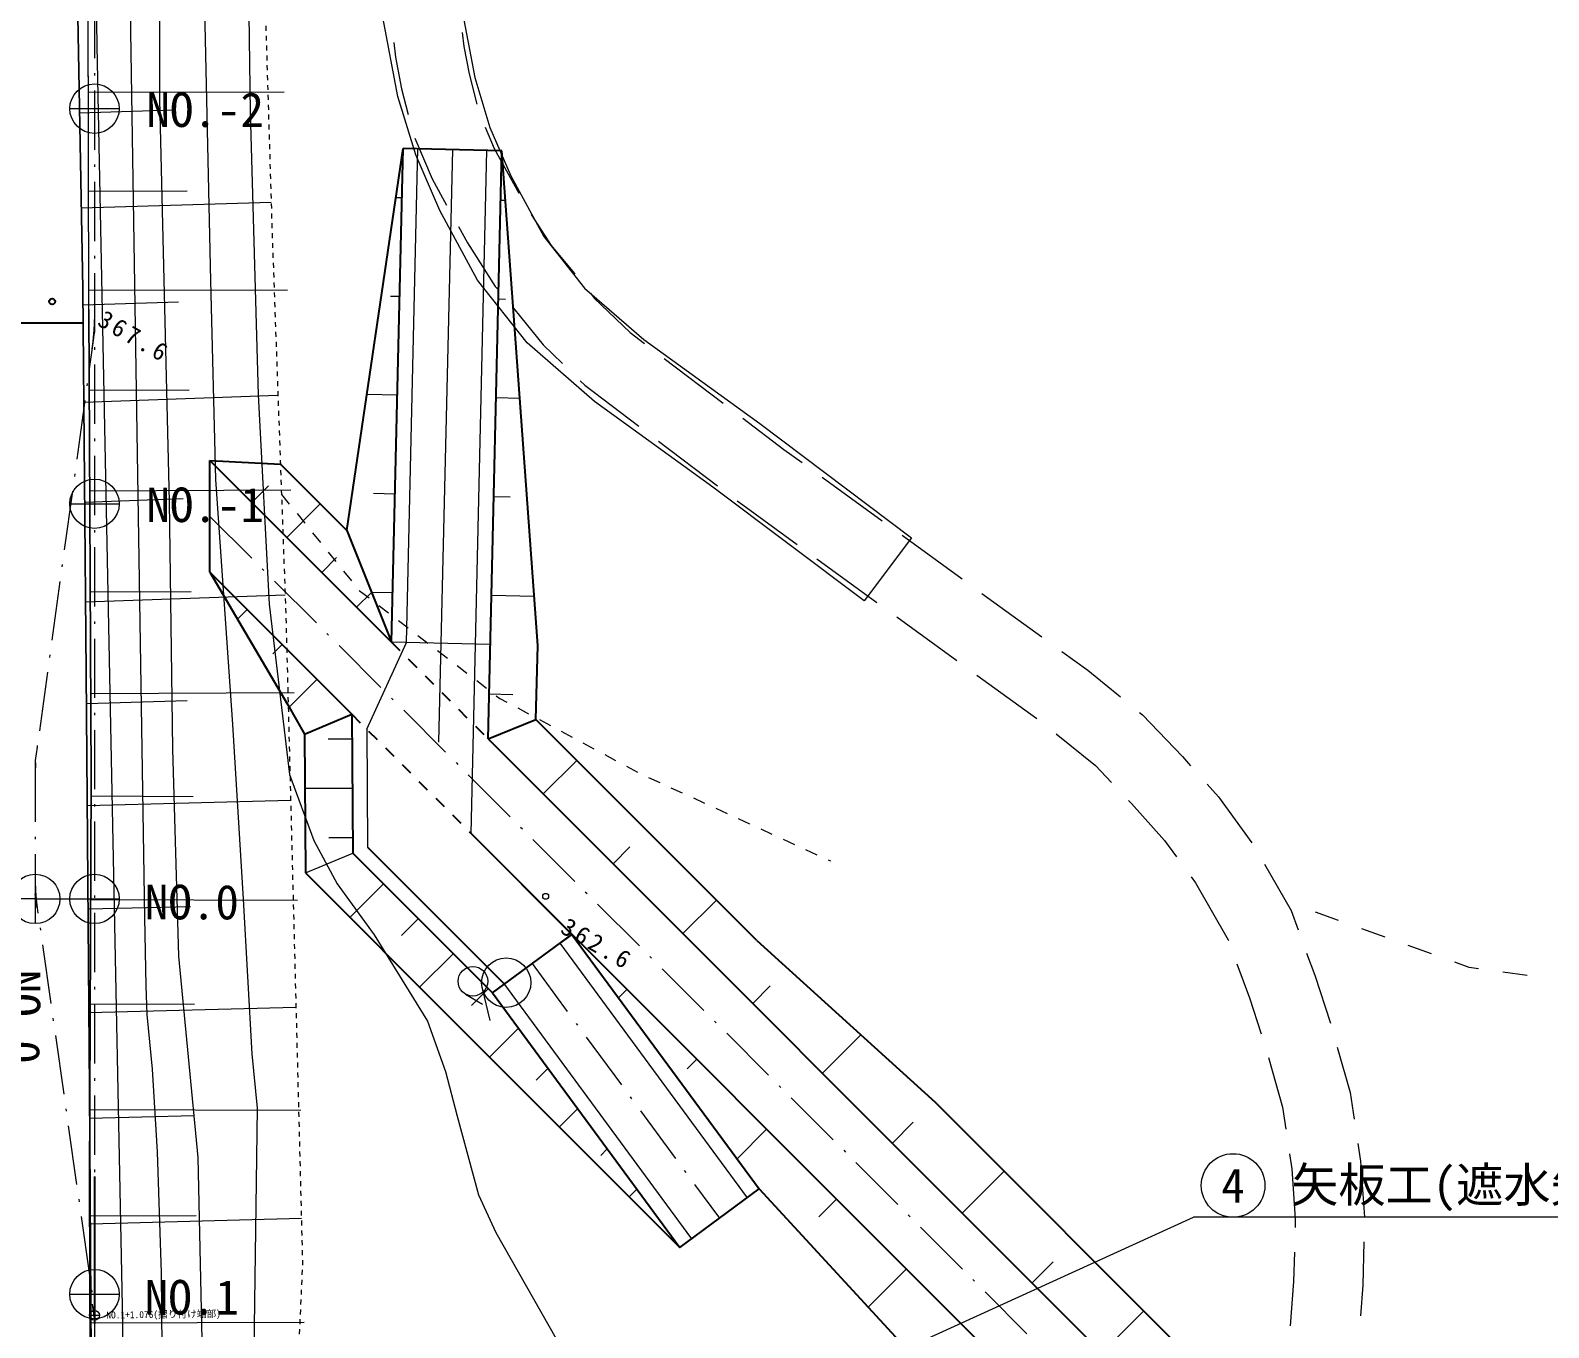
# Model space of a CAD drawing. Header units: millimetres. Extents: x -2078669 to -1085629, y -5987148 to 310365.
# Drawn here: x -1704799 to -1627940, y -636885 to -571225 of the extents above; entities that cross this region are included whole.
import ezdxf
from ezdxf.enums import TextEntityAlignment as Align

# ---------------------------------------------------------------- set-up
doc = ezdxf.new("R2010")
doc.units = ezdxf.units.MM
doc.header["$LTSCALE"] = 500
for name, pattern in [('561019', [1, 0.5, -0.5]), ('56201', [2.5, 1.25, -1.25]), ('SXF_一点短鎖線', [9.25, 6, -1.5, 0.25, -1.5]), ('SXF_一点鎖線', [18.5, 12, -1.5, 3.5, -1.5]), ('SXF_跳び破線', [12, 6, -6])]:
    doc.linetypes.add(name, pattern=pattern)
doc.layers.get('Defpoints').update_dxf_attribs({"color": 153})
for name, color, linetype, lineweight in [('D-BGD', 7, 'Continuous', 13), ('D-BMK', 2, 'SXF_一点短鎖線', 13), ('D-BMK-HTXT', 7, 'Continuous', 13), ('D-BMK-HTXT-周囲堤', 7, 'Continuous', 13), ('D-BMK-OTRS', 7, 'Continuous', 13), ('D-BYP-STR1', 2, 'Continuous', 13), ('D-BYP-STR2', 6, 'Continuous', 25), ('D-BYP-STRC', 1, 'Continuous', 13), ('●予備設計_LP横断', 7, 'Continuous', 13)]:
    doc.layers.add(name, color=color, linetype=linetype, lineweight=lineweight)
doc.styles.add('MS ゴシック', font='MS Gothic.ttf')
doc.styles.add('ＭＳ ゴシック', font='MS Gothic.ttf')
doc.dimstyles.new('DIM-500-F', dxfattribs={"dimscale": 500, "dimtxt": 3.5, "dimasz": 2.5, "dimexe": 0, "dimexo": 2, "dimgap": 0.8, "dimtad": 1, "dimdec": 0, "dimzin": 0, "dimdsep": 46, "dimtxsty": 'MS ゴシック', "dimblk": 'OPEN', "dimcen": 0.1, "dimclrd": 256, "dimclre": 256, "dimclrt": 256, "dimaunit": 1, "dimadec": 4, "dimazin": 0, "dimtfac": 1, "dimtdec": 0, "dimtmove": 2, "dimatfit": 3, "dimldrblk": 'OPEN', "dimfxl": 1, "dimtolj": 1, "dimtzin": 0, "dimlwd": -1, "dimlwe": -1, "dimarcsym": 2})

# ---------------------------------------------------------------- blocks, each defined once
blk = doc.blocks.new('M6331')
at = {"layer": '●予備設計_LP横断', "linetype": 'Continuous', "lineweight": 9}
blk.add_line((0, -0.75), (1, -0.75), dxfattribs=at)
blk.add_circle((0, 0), 0.75, dxfattribs=at)
blk = doc.blocks.new('M7312')
at = {"layer": '●予備設計_LP横断', "linetype": 'Continuous', "lineweight": 20}
blk.add_circle((0, -0.001000000003841706), 0.15, dxfattribs=at)
blk = doc.blocks.new('河川平面')
at = {"layer": 'D-BGD', "linetype": 'Continuous'}
for p, q in [((1609119.132077041, -2714860.417054446, 368279.9800947054), (1609037.999003846, -2675631.619582801, 368369.9800898409)), ((1609100.035803186, -2703857.211964799), (1619019.174569359, -2703837.834103001)), ((1608658.341255121, -2704899.251504777), (1613434.073743772, -2704754.227279527)), ((1609109.622017935, -2708857.092503597), (1614100.832795947, -2708842.522792345)), ((1608744.00251527, -2709706.569481692), (1618355.734036546, -2709414.690922631)), ((1609117.911000478, -2713879.29606042), (1619175.971371413, -2713859.031831022)), ((1608824.394300121, -2714624.185132111), (1613666.74331833, -2714462.985372752)), ((1638255.873185438, -2717334.863689539, 363182.9803701949), (1641242.942785688, -2719600.906646683, 363240.9803670601)), ((1608868.502995363, -2719542.286740977), (1618698.733726157, -2719188.394345692)), ((1609137.258775898, -2718942.459389049), (1614205.405601017, -2718914.441852861)), ((1637963.422328258, -2721511.745732513, 363219.9803681951), (1640950.990278162, -2723776.921713584, 363275.9803651683)), ((1646251.75720931, -2723338.196419749, 363305.9803635468), (1649284.005817933, -2725543.70131791, 363315.9803630064)), ((1608913.836287326, -2724596.93038397), (1613897.181216006, -2724417.527893676)), ((1609163.979079894, -2724032.929232209), (1619344.918766208, -2723979.488624217)), ((1650295.376579259, -2726278.457749784, 363318.9803628442), (1653328.990513605, -2728483.594021508, 363328.9803623037)), ((1645987.930642097, -2727477.320684975, 363311.9803632225), (1649020.677600359, -2729681.958607049, 363321.980362682)), ((1609198.071912458, -2729150.705589887), (1614310.86477367, -2729125.282518112)), ((1654339.862925291, -2729219.217429484, 363332.9803620875), (1657372.609883561, -2731423.855351558, 363341.980361601)), ((1608959.169579274, -2729651.574026989), (1619062.318563268, -2729287.856461069)), ((1650032.048361696, -2730416.715038923, 363324.9803625199), (1653065.662296042, -2732621.851310662, 363334.9803619793)), ((1654077.033057372, -2733356.607742535, 363338.9803617632), (1657110.278365288, -2735560.378688537, 363348.9803612228)), ((1609003.677217272, -2734801.595739213), (1614101.780289326, -2734644.58420288)), ((1609217.214255564, -2734294.491229926), (1619514.752528595, -2734238.867022164)), ((1609044.298755537, -2739951.650203948), (1619341.334259232, -2739687.256119544)), ((1609238.745630754, -2739474.253145265), (1614415.913081691, -2739497.367806156)), ((1609085.655732942, -2745194.944655595), (1614280.779567417, -2745061.550922115)), ((1609216.722769752, -2744709.719889545), (1619687.656258328, -2744753.765611557)), ((1672393.66276574, -2745773.427633044, 363477.9803542504), (1671217.774990593, -2745348.960000226, 363448.9803558178)), ((1674744.571339965, -2746621.864549001, 363534.9803511695), (1673568.683564815, -2746197.396916198, 363506.9803526829)), ((1677095.978263841, -2747469.4344889, 363592.9803480347), (1675919.59213904, -2747045.833832168, 363563.9803496022)), ((1681947.576136259, -2748554.576605251, 363624.9803463051), (1680709.632406473, -2748388.564095939, 363630.9803459808)), ((1629040.184918652, -2749219.66675764), (1629433.467080067, -2750839.079256446)), ((1609200.775205126, -2749994.816166413), (1614480.887985499, -2750019.433491826)), ((1609127.012710346, -2750438.239107242), (1619610.472544549, -2750169.058257732)), ((1609172.266183123, -2755341.898000913), (1619862.743587842, -2755385.262787662)), ((1609167.354990222, -2755780.81938406), (1614456.236009687, -2755644.97276799)), ((1609168.469211249, -2760726.253342927), (1614554.121785461, -2760707.727296763)), ((1609202.756317323, -2761123.435516891), (1619884.702466543, -2760849.1581901)), ((1609189.384289504, -2766147.882192453), (1620032.641988558, -2766106.052035944))]:
    blk.add_line(p, q, dxfattribs=at)
at = {"layer": 'D-BGD', "linetype": 'Continuous', "flags": 128}
for points in [[(1614195.948478485, -2802554.903301478), (1611543.875755006, -2797522.862286942), (1610785.094860014, -2796133.968020775), (1609989.894505932, -2794678.001984301), (1609448.294350338, -2793437.014847668), (1609275.451945141, -2792487.581647095), (1609120.374898591, -2789482.559495649), (1609264.606998412, -2770457.67447699), (1609157.910742213, -2754355.534063992), (1608991.411752278, -2733246.563224182), (1608817.062685973, -2713806.713133494), (1608554.667844896, -2699081.089971831), (1609014.288118582, -2666342.072098409), (1609021.335277847, -2620513.600361806)], [(1648368.57956325, -2729602.402945416), (1640709.935154219, -2723847.13154478), (1634729.234083618, -2719505.050730295), (1631308.939346144, -2716545.911886363), (1628807.317469736, -2713365.106451065), (1626887.687667198, -2709836.004911503), (1625671.869326663, -2707022.891023353), (1624776.049635164, -2704068.448258653), (1624009.056430523, -2700061.151460995), (1623560.99177, -2695699.678775974), (1623183.017136509, -2691188.17814308), (1623196.713900942, -2683914.420882934), (1623476.579936799, -2676693.312563805), (1623813.431463029, -2672469.286272662), (1624796.03265073, -2667408.800027909), (1628249.921259071, -2652121.464487385), (1629016.136688187, -2648256.125532307), (1629716.254199622, -2644726.505287793), (1630895.894334307, -2635889.899459689), (1631249.658839778, -2632962.827589205), (1631771.212044897, -2628636.198739704), (1632703.896079123, -2620513.600361806)], [(1636730.450431669, -2620513.600361806), (1635743.48543009, -2629104.010052243), (1635219.269667023, -2633453.330546205), (1634864.228472578, -2636394.66320359), (1633664.23702349, -2645381.051612566), (1632947.659894239, -2648993.485383817), (1632163.100628705, -2652950.935699279), (1628711.464865406, -2668230.338731886), (1627783.157934095, -2673011.760244029), (1627470.775394398, -2676930.350357622), (1627197.259332506, -2683995.934803333), (1627183.441612154, -2691025.094477807), (1627543.463882373, -2695329.038593227), (1627970.606624911, -2699480.094386044), (1628664.639955434, -2703108.650057494), (1629434.266148861, -2705644.52481054), (1630488.180626318, -2708083.13620051), (1632160.526733407, -2711157.515027873), (1634215.69931969, -2713772.574959266), (1637217.682483319, -2716367.845153875), (1643086.584726353, -2720629.514401373), (1650771.84594735, -2726404.699244731), (1648368.57956325, -2729602.402945416)], [(1608554.667844896, -2699081.089971831), (1608817.062685973, -2713806.713133494), (1608991.411752278, -2733246.563224182), (1609157.910742213, -2754355.534063992), (1609264.606998412, -2770457.67447699), (1609120.374898591, -2789482.559495649)]]:
    blk.add_lwpolyline(points, dxfattribs=at)
for points, elevation in [([(1610012.873772945, -2620513.600361806), (1610004.181636093, -2655012.248761653), (1609980.88420165, -2662597.681841555), (1609913.441125609, -2668183.05998978), (1609452.498774739, -2691948.752975076), (1609445.096301146, -2695730.069102793), (1609533.940206743, -2701509.092216555), (1610810.705005381, -2765297.783507565), (1610884.90400789, -2769571.230890329), (1610896.969231149, -2771845.817857473), (1610716.276703008, -2783858.780007043), (1610692.549646932, -2787913.303930966), (1610772.398038004, -2789969.637750333), (1610878.606544619, -2790832.32464107), (1611484.397106038, -2792972.978106873), (1612824.843945273, -2795553.223513283), (1614448.58652961, -2798377.051566264), (1615901.922844571, -2801242.493319242), (1616987.453566795, -2804270.228104985)], 366999.9801638886), ([(1611715.302560438, -2620513.600361806), (1611197.049285734, -2668195.38529397), (1611104.999837809, -2685482.050923731), (1611227.512854374, -2700780.111887807), (1611946.371318496, -2745631.682417667), (1612010.637245476, -2749081.63525844), (1612060.275803973, -2750532.352593329), (1612325.113032645, -2753298.266620866), (1612593.400184483, -2757484.887824373), (1612783.439084495, -2763611.591192003), (1612863.618800044, -2771281.879899267), (1612734.032872279, -2784704.879601588), (1612727.258471556, -2788483.096451428), (1612845.0172103, -2790264.789055326), (1613065.086036602, -2791226.374000353), (1613930.540316955, -2793392.868242274), (1615912.303640122, -2797217.207678756), (1616301.449184445, -2797928.79651665), (1618571.751900824, -2802762.152751557)], 365999.9802179378), ([(1621613.266023924, -2804738.836443156), (1621189.78810933, -2802459.604143694), (1619944.5249013, -2799860.25179268), (1615503.033837971, -2792087.932353045), (1615082.774558897, -2791125.465200811), (1614668.596334865, -2789480.200149952), (1614590.720799155, -2787428.460657417), (1614423.946897175, -2780446.594345809), (1614953.97242221, -2770847.873860627), (1614659.581897801, -2757775.185356099), (1613687.306386336, -2747587.439137824), (1613372.688770703, -2737098.350862284), (1613202.818270168, -2724565.532462949), (1612723.865826325, -2704238.923280192), (1612725.91540113, -2695354.044031391), (1612598.8975876, -2678221.740078196), (1612988.092373613, -2655305.256848157), (1612966.250451664, -2630581.526691614), (1613359.410442006, -2620513.600361806)], 364999.9802719873), ([(1624243.547220599, -2803817.011629713), (1623725.118819363, -2802292.911333594), (1620285.19887887, -2795693.787542034), (1618028.596523495, -2791811.815668068), (1617489.466421187, -2790721.041368429), (1616969.016462554, -2789308.81560897), (1616836.979848868, -2787094.452088518), (1617312.248354294, -2780195.588799653), (1617397.385498919, -2774675.746286299), (1617445.615717624, -2771178.574640002), (1617613.56420277, -2759007.187155856), (1617663.994404118, -2755279.439807605), (1617386.848700673, -2752524.905649062), (1616960.492547508, -2744706.38112055), (1616413.948242223, -2735864.880691341), (1615549.182112697, -2723449.365365842), (1615306.513592492, -2713394.955484847), (1614940.685437906, -2697350.327258581)], 363999.9803260367), ([(1617117.785299183, -2692517.388281445), (1617295.125732344, -2704844.575468295), (1617706.985533363, -2719179.744782724), (1618258.240067924, -2729774.865889653), (1619284.499125232, -2738393.829296182), (1620511.52953374, -2741723.20596691), (1621690.352499552, -2743916.42204042), (1623568.736523312, -2746497.914120078), (1626274.464806144, -2750868.736537336), (1627186.548602148, -2753427.672713035), (1627773.175901371, -2755689.955812327), (1628854.418846944, -2759670.269475056), (1629722.91307895, -2761568.60751078), (1633551.11619461, -2768292.879845635), (1638543.027628697, -2774672.198864252), (1640014.356241681, -2777875.558158707), (1641376.489963969, -2781485.598478828), (1641914.761223014, -2785882.775065077), (1640983.559177155, -2797690.40724028), (1640322.280877791, -2802625.320444277)], 362999.9803800859)]:
    blk.add_lwpolyline(points, dxfattribs=dict(at, elevation=elevation))
at = {"layer": 'D-BGD', "linetype": '561019', "flags": 128}
for points in [[(1618950.336664897, -2620513.600361806), (1618959.279623025, -2621128.699770012), (1618664.862681213, -2658301.898371679), (1618662.545903015, -2658626.988545516), (1618571.236245889, -2661701.462732079), (1617746.978126736, -2689368.003060362), (1618403.480642979, -2710987.014575141), (1619103.827045491, -2730440.856533819), (1619134.639800758, -2731637.377916507), (1619943.345943974, -2763133.074528463), (1618852.671963931, -2786511.413649531), (1619008.356540096, -2789521.398754267), (1619926.745063219, -2791601.823461288), (1625688.220167921, -2802391.311931341), (1625125.165287617, -2825293.212146609), (1624564.05430387, -2827571.672124025), (1623496.353461438, -2829910.73479874), (1618629.919286463, -2838639.710547627), (1618342.104030505, -2840169.818751776), (1618771.499900843, -2861642.138196277), (1618913.364453627, -2870691.85051814)], [(1618950.336664896, -2620513.600361806), (1618959.279623023, -2621128.699769998), (1618664.862681213, -2658301.898371671), (1618662.545903015, -2658626.988545516), (1618571.236245887, -2661701.46273208), (1617746.978126734, -2689368.003060358), (1618355.734036547, -2709414.690922617)]]:
    blk.add_lwpolyline(points, dxfattribs=at)
at = {"layer": 'D-BGD', "linetype": 'Continuous', "extrusion": (-0.5223068461137262, -0.2344652250997876, 0.8198912224933491), "elevation": 83131.0761246385}
blk.add_lwpolyline([(3134585.518052194, 515159.0964085185), (3136829.185672878, 515111.9364313261), (3138327.974659033, 515260.4030261702)], dxfattribs=at)
at = {"layer": 'D-BGD', "linetype": 'Continuous', "extrusion": (-0.5609033252278224, -0.252731979586351, 0.788361596123718), "elevation": 56224.67428004404}
blk.add_lwpolyline([(3136067.095941259, 518132.8174824077), (3137238.89382613, 518105.1847398082), (3139803.510408573, 518363.6321559038)], dxfattribs=at)
at = {"layer": 'D-BGD', "linetype": 'Continuous', "extrusion": (0.001611908846362077, -0.02001126771372213, 0.9997984551470165), "elevation": 420060.9842505626}
blk.add_lwpolyline([(1408663.656938715, -2824423.645911084), (1409549.806075964, -2826065.483092026), (1410596.66334895, -2827561.70817137), (1410629.274881041, -2827609.608966162)], dxfattribs=at)
at = {"layer": 'D-BGD', "linetype": 'Continuous', "extrusion": (0.01644885480012456, -0.001731799487693304, 0.9998632086672152), "elevation": 394691.0159525215}
blk.add_lwpolyline([(-2529132.7967471, -1899645.178665716), (-2529528.812620657, -1900050.639784548), (-2530820.527188463, -1901338.068012243), (-2531658.589715024, -1902408.592802934)], dxfattribs=at)
at = {"layer": 'D-BGD', "linetype": 'Continuous', "extrusion": (-0.14315206762732, -0.1647390877923602, 0.9758937024529691), "elevation": 568325.1036666485}
blk.add_lwpolyline([(3016489.081560999, -877315.4037744814), (3016818.689018389, -877333.7316836119), (3020230.601385381, -877100.0508422415)], dxfattribs=at)
at = {"layer": 'D-BGD', "linetype": 'Continuous', "extrusion": (0.311673160024463, 0.4323531675151573, 0.8461268107440963), "elevation": -356948.558813333}
blk.add_lwpolyline([(-2922969.85721414, 1248230.118985266), (-2925577.173236246, 1248305.168471834), (-2926718.701237096, 1248310.79718332)], dxfattribs=at)
at = {"layer": 'D-BGD', "linetype": '56201', "flags": 128}
blk.add_lwpolyline([(1618879.683161103, -2724214.962194565), (1622794.312403544, -2729051.143922899), (1629935.788270887, -2734540.282531634), (1637037.041360672, -2738339.588065979), (1646676.31543065, -2742766.156515882)], dxfattribs=at)
at = {"layer": 'D-BGD', "linetype": 'Continuous', "extrusion": (0.2764731296227977, 0.3844198614213762, 0.8807860005366491), "elevation": -273424.7172422422}
blk.add_lwpolyline([(-2923789.834006279, 1275829.125047975), (-2924141.600245436, 1275839.684385217), (-2927539.894448849, 1275858.691192252)], dxfattribs=at)
at = {"layer": 'D-BGD', "linetype": 'Continuous', "extrusion": (-0.1490638343987828, -0.2009053621090154, 0.9682029791062295), "elevation": 653492.9008113415}
blk.add_lwpolyline([(2959812.635536933, -1076756.518323359), (2961439.890911247, -1076740.528936528), (2963560.107347236, -1076836.465257492)], dxfattribs=at)
at = {"layer": 'D-BGD', "linetype": 'Continuous', "extrusion": (0.4062926859152627, 0.4846100893693186, 0.7746478649381425), "elevation": -370915.0329313473}
blk.add_lwpolyline([(-3028624.121743702, 1028902.4365574), (-3031185.84065546, 1028851.83510052), (-3032361.965935313, 1029021.03372195)], dxfattribs=at)
at = {"layer": 'D-BGD', "linetype": 'Continuous', "extrusion": (0.04501318129483215, 0.02027483459950255, 0.9987806288628557), "elevation": 382529.4798864088}
blk.add_lwpolyline([(-3181335.609511979, -375543.696156074), (-3182167.167467851, -375807.0215892891), (-3184984.53039725, -376394.4398633802)], dxfattribs=at)
at = {"layer": 'D-BGD', "linetype": 'Continuous', "extrusion": (-0.002100052528313192, -0.01609486482402848, 0.9998682638756342), "elevation": 404059.9564337036}
blk.add_lwpolyline([(2009504.365258558, -2497752.033868633), (2011141.964236404, -2499908.362182053), (2011623.516765819, -2500832.502887809)], dxfattribs=at)
at = {"layer": 'D-BGD', "linetype": 'Continuous', "extrusion": (-0.03256647176455525, -0.03602826511578301, 0.9988199983127869), "elevation": 407680.1423497922}
blk.add_lwpolyline([(3074864.492667989, -900128.0050678159), (3075235.46124291, -900206.3585160468), (3078405.805243952, -901239.904681009), (3078438.039140427, -901256.4859285353)], dxfattribs=at)
at = {"layer": 'D-BGD', "linetype": 'Continuous', "extrusion": (-0.01185135168901657, -0.0195069322411317, 0.9997394785931399), "elevation": 397095.3445862542}
blk.add_lwpolyline([(2854450.314086085, -1471855.229456988), (2855382.647036851, -1472600.030849971), (2857323.584489784, -1474264.881022494)], dxfattribs=at)
at = {"layer": 'D-BGD', "linetype": 'Continuous', "extrusion": (0.004636482044740371, -0.01504665491609725, 0.999876042922364), "elevation": 412441.8415970388}
blk.add_lwpolyline([(1665544.873559202, -2742073.686230506), (1666180.859385965, -2743805.0483129), (1666773.234452756, -2745616.310963006)], dxfattribs=at)
at = {"layer": 'D-BGD', "linetype": 'Continuous', "extrusion": (0.02132247735918679, 0.1257656731538513, 0.99183080584111), "elevation": 50845.71348825539}
blk.add_lwpolyline([(-2115222.76625642, 2455367.534500904), (-2114759.706702433, 2455383.213348578), (-2113985.235266169, 2455242.103719556)], dxfattribs=at)
at = {"layer": 'D-BGD', "linetype": 'Continuous', "extrusion": (0.02745876529397713, -0.00699267942372578, 0.9995984787118314), "elevation": 428343.2211556674}
blk.add_lwpolyline([(-2254355.006306754, -2288578.898287548), (-2256424.916041703, -2289778.820814341), (-2257675.333641085, -2290308.198399682)], dxfattribs=at)
at = {"layer": 'D-BGD', "linetype": 'Continuous', "extrusion": (0.02845525387335644, -0.008238763823290677, 0.9995611143385216), "elevation": 433337.7140189246}
blk.add_lwpolyline([(-2179984.664439349, -2356759.867011746), (-2182207.979025781, -2358143.882007453), (-2183235.626384525, -2358616.472493788)], dxfattribs=at)
at = {"layer": 'D-BGD', "linetype": 'Continuous', "extrusion": (-0.03563900082467694, -0.01656666000663748, 0.9992274052468954), "elevation": 349017.4793755968}
blk.add_lwpolyline([(3205519.172010209, 369253.6400049626), (3206390.845072274, 368999.1955440048), (3209044.374116302, 367981.4177001907)], dxfattribs=at)
at = {"layer": 'D-BGD', "linetype": 'Continuous', "extrusion": (-0.7958369822512232, 0.05688920158731969, 0.6028325774408875), "elevation": -1270099.779735721}
blk.add_lwpolyline([(2635677.289339777, 1414954.49587504), (2637866.964238212, 1415131.216890954), (2639419.134136932, 1415106.150080176)], dxfattribs=at)
at = {"layer": 'D-BGD', "linetype": 'Continuous', "extrusion": (-0.8419874738785554, 0.05875148446401494, 0.5362885015594531), "elevation": -1373707.591556958}
blk.add_lwpolyline([(2639603.618994646, 1303298.920641889), (2641095.303667621, 1303422.138312197), (2643348.753921232, 1303384.225182869)], dxfattribs=at)
at = {"layer": 'D-BGD', "linetype": 'Continuous'}
for points in [[(1615473.112669224, -2813809.508348325, 368399.9800882195), (1615502.941958056, -2805510.393770966, 368349.980090922), (1615441.98356197, -2805094.720756605, 368369.9800898409), (1615373.241772683, -2804812.985850505, 368379.9800893004), (1615225.585768825, -2804347.477871249, 368419.9800871385), (1610224.347825051, -2794667.436228954, 368259.9800957864), (1609794.211341493, -2793589.71527251, 368279.9800947054), (1609534.194673812, -2792436.766365776, 368299.9800936244), (1609235.851716219, -2777605.125603852, 368509.980082274), (1609158.038232624, -2758978.571774546, 368489.980083355), (1609244.691650467, -2738601.060977153, 368469.980084436), (1609119.132077041, -2714860.417054446, 368279.9800947054), (1609037.999003846, -2675631.619582801, 368369.9800898409), (1609171.77069728, -2662074.920675428, 368369.9800898409), (1609081.587085076, -2627858.359767654, 368359.9800903815), (1609043.713089827, -2620513.600361806, 368307.1529934995)], [(1628027.686957211, -2700833.58714081, 362739.9803941388), (1628116.816540439, -2701535.356948731, 362679.9803973818), (1628376.216911188, -2702930.172789639, 363019.980379005), (1628760.666117702, -2704462.614154836, 363083.9803755458)], [(1624566.050259338, -2701345.590117641, 362738.9803941929), (1624658.586117191, -2702073.540017564, 362679.9803973818), (1624959.627194995, -2703676.84098176, 363019.980379005), (1625287.349017934, -2704982.897722778, 363064.9803765728)], [(1627834.464327061, -2710657.049238243, 363225.9803678708), (1628291.158296353, -2711485.899358338, 363279.9803649522), (1629704.523218068, -2713682.441837009, 363239.9803671141), (1629825.953883084, -2713828.368495628, 363236.9803672762)], [(1634517.679368819, -2714033.818203496, 363193.9803696004), (1634714.024523551, -2714278.171573826, 363189.9803698165), (1636525.452867424, -2716023.000124479, 363149.9803719786), (1637259.56209356, -2716579.927904661, 363163.9803712218)], [(1609119.132077041, -2714860.417054446, 368279.9800947054), (1609244.691650467, -2738601.060977153, 368469.980084436), (1609158.038232624, -2758978.571774546, 368489.980083355), (1609235.851716219, -2777605.125603852, 368509.980082274), (1609534.194673812, -2792436.766365776, 368299.9800936244)], [(1662317.588001825, -2735242.101439819, 363311.9803632225), (1662467.731593562, -2735364.162481172, 363309.9803633307), (1664490.304163449, -2737484.115139009, 363549.9803503588), (1664901.672313121, -2737944.34139232, 363540.9803508453)], [(1661763.457180427, -2739697.64381462, 363529.9803514398), (1661915.491454598, -2739856.54810736, 363549.9803503588), (1663585.198297017, -2741727.531373076, 363509.9803525208), (1664185.906547545, -2742552.65529416, 363497.9803531693)], [(1669905.323687416, -2757581.061218602, 363259.9803660331), (1670019.970667169, -2758344.789577087, 363249.9803665736), (1670199.558938443, -2760881.765602506, 363209.9803687356), (1670188.783143888, -2761313.876539722, 363239.9803671141)]]:
    blk.add_polyline3d(points, dxfattribs=at)
blk.add_circle((1630254.381143566, -2748924.844579482), 1249.87493244507, dxfattribs=at)
at = {"layer": 'D-BGD', "linetype": 'Continuous', "lineweight": 20, "xscale": 1000, "yscale": 1000, "zscale": 1000, "rotation": 330.1091246385173}
for p in [(1607273.669404482, -2714449.003470133, 367607.9801310265), (1632254.539707295, -2744552.725058798, 362612.980401003)]:
    blk.add_blockref('M7312', p, dxfattribs=at)
at = {"layer": 'D-BGD', "linetype": 'Continuous', "lineweight": 9, "xscale": 1000, "yscale": 1000, "zscale": 1000, "rotation": 330.1091246385173}
blk.add_blockref('M6331', (1628568.537004673, -2748856.28237874), dxfattribs=at)
at = {"layer": 'D-BGD', "linetype": 'Continuous', "char_height": 900, "attachment_point": 7, "rotation": 330.1091246385173, "line_spacing_factor": 0.7228915662650602, "style": 'MS ゴシック'}
for s, insert in [('\\T1.287;367.6', (1609496.566836662, -2715634.518162648, 367607.9801310265)), ('\\T1.287;362.6', (1632934.043858019, -2746380.530087865, 362612.980401003))]:
    blk.add_mtext(s, dxfattribs=dict(at, insert=insert))
blk = doc.blocks.new('_Open')
at = {"color": 0, "linetype": 'ByBlock', "lineweight": -2}
for p, q in [((-1, 0.1666666666666667), (0, 0)), ((-1, -0.1666666666666667), (0, 0)), ((0, 0), (-1, 0))]:
    blk.add_line(p, q, dxfattribs=at)

msp = doc.modelspace()

# ---------------------------------------------------------------- linework, layer by layer
at = {"layer": 'D-BMK', "ltscale": 10}
msp.add_line((-1683435.799978785, -577258.3181464598, 266595.5911763563), (-1684199.762686867, -610166.0062312596, -53831.99551511486), dxfattribs=at)
at = {"layer": 'D-BMK'}
for p, q in [((-1695712.226873096, -595825.114942112), (-1648584.593885418, -642952.7479297891)), ((-1679398.450926698, -618462.6070368383, -23232.03938961784), (-1669915.716913021, -631349.7229137849, -23232.03938961784))]:
    msp.add_line(p, q, dxfattribs=at)
at = {"layer": 'D-BMK', "linetype": 'SXF_一点鎖線', "lineweight": 13}
for p in [(-1704552.482170733, -615186.7479300033), (-1704552.482170733, -615186.7479300024)]:
    msp.add_line(p, (-1701552.482170746, -615186.747929927), dxfattribs=at)
at = {"layer": 'D-BMK', "linetype": 'SXF_一点短鎖線', "flags": 128}
msp.add_lwpolyline([(-1701552.482171966, -491013.4237860683), (-1701552.482169488, -741191.673942402)], dxfattribs=at)
msp.add_lwpolyline([(-1701552.482171966, -491013.4237860683), (-1701552.482169488, -741191.673942402)], dxfattribs=at)
for points in [[(-1701552.482171024, -585365.241005348, -0.03421088459147143), (-1701692.600150069, -587410.7009357009), (-1704459.070184653, -607508.5858763326, 0.03421088459146706), (-1704552.482170806, -608872.2258300576), (-1704552.482170761, -614230.7374701574, 0.03536351458940446), (-1704452.685680238, -615639.9821150657), (-1701652.278661031, -635313.3578487821, -0.03536351458939026), (-1701552.482170503, -636722.60249345)], [(-1701552.482171024, -585365.241005348, -0.03421088459147143), (-1701692.600150069, -587410.7009357009), (-1704459.070184653, -607508.5858763326, 0.03421088459146706), (-1704552.482170806, -608872.2258300567), (-1704552.482170761, -614230.7374701574, 0.03536351458940446), (-1704452.685680238, -615639.9821150647), (-1701652.278661031, -635313.3578487821, -0.03536351458939026), (-1701552.482170503, -636722.60249345)]]:
    msp.add_lwpolyline(points, format="xyb", dxfattribs=at)
at = {"layer": 'D-BMK'}
for points in [[(-1704552.482170733, -615186.7479300033), (-1737359.541852991, -615186.7479303926, -0.07871152815011159), (-1768264.95451864, -610291.1929793153), (-1834923.44413395, -588629.6594085358)], [(-1704552.482170733, -615186.7479300024), (-1737359.541852991, -615186.7479303926, -0.07871152815011159), (-1768264.95451864, -610291.1929793153), (-1834923.44413395, -588629.6594085358)]]:
    msp.add_lwpolyline(points, format="xyb", dxfattribs=at)
at = {"layer": 'D-BMK-HTXT', "color": 7, "linetype": 'Continuous', "lineweight": 13}
for p, q in [((-1702802.482171103, -575186.7479293877, 329092.9815400254), (-1700302.482171118, -575186.7479304373, -329092.9815400254)), ((-1702802.482170918, -595186.7479292154, 329092.9815400254), (-1700302.482170817, -595186.7479305072, -329092.9815400254)), ((-1702802.48216958, -615186.7479292825, 329092.9815400253), (-1700302.48216948, -615186.7479305733, -329092.9815400256)), ((-1702802.382809074, -635186.7479292303, 329066.8221918059), (-1700302.382808973, -635186.7479305211, -329119.1408882448))]:
    msp.add_line(p, q, dxfattribs=at)
for centre in [(-1701552.482171108, -575186.7479297929, -1.104780267269234e-06), (-1701552.482170927, -595186.7479298599, -1.104780267269234e-06), (-1701552.482169589, -615186.747929927, -1.104867578760604e-06), (-1701552.382809083, -635186.7479298748, -26.15934932420964)]:
    msp.add_circle(centre, 1250.000000003684, dxfattribs=at)
at = {"layer": 'D-BMK-HTXT-周囲堤', "color": 7, "linetype": 'Continuous', "lineweight": 13}
msp.add_line((-1704553.302519632, -613936.7481996436), (-1704551.661821835, -616436.7476603622), dxfattribs=at)
msp.add_circle((-1704552.482170713, -615186.7479290487), 1250, dxfattribs=at)
at = {"layer": 'D-BMK-OTRS', "color": 7, "linetype": 'Continuous', "lineweight": 13}
for p, q in [((-1701552.482171024, -585365.241005348), (-1701552.482170951, -586392.7701472584)), ((-1701552.482170951, -586392.7701472584), (-1701692.600150069, -587410.7009357009)), ((-1704459.070184653, -607508.5858763326), (-1704552.482170893, -608187.2064020354)), ((-1704552.482170893, -608187.2064020354), (-1704552.482170806, -608872.2258300567)), ((-1704552.482170761, -614230.7374701574), (-1704552.644824747, -614938.9048846252)), ((-1704452.685680238, -615639.9821150647), (-1704552.644824747, -614938.9048846252)), ((-1701552.482170619, -636399.3257558346), (-1701652.167393333, -635698.6220373996)), ((-1701552.482170619, -636399.3257558346), (-1701552.482170505, -637107.084785739))]:
    msp.add_line(p, q, dxfattribs=at)
at = {"layer": 'D-BYP-STR1'}
for p, q in [((-1685765.555401899, -602210.9680992886, 23232.03938961356), (-1685185.328586877, -577217.702269407, 266595.591176356)), ((-1682489.006920828, -611876.7619972974, -70094.42308784602), (-1681686.271370694, -577298.9340235107, 266595.5911763566)), ((-1685993.149243276, -579699.6220479459, 23232.03938961362), (-1686302.48928114, -579692.440618109, 23232.03938961362)), ((-1680994.4960773, -579815.6674109492, 23232.03938961362), (-1680754.560725333, -579821.237588374, 23232.03938961362)), ((-1686109.19460628, -584698.2752139214, 23232.03938961362), (-1686573.204663076, -584687.503069168, 23232.03938961362)), ((-1681110.541440304, -584814.3205769258, 23232.03938961362), (-1680750.638412354, -584822.6758430619, 23232.03938961362)), ((-1686225.239969285, -589696.928379897, 23232.03938961362), (-1687771.940158603, -589661.0212307181, 23232.03938961362)), ((-1681226.586803308, -589812.9737429023, 23232.03938961362), (-1680026.910043474, -589840.8246300239, 23232.03938961362)), ((-1693586.421207498, -595122.4935018094, 23232.03938961356), (-1692737.893070074, -594273.9653643854, 23232.03938961356)), ((-1686341.285332289, -594695.5815458745, 23232.03938961362), (-1687423.975464812, -594670.4465414481, 23232.03938961362)), ((-1681342.632166313, -594811.6269088779, 23232.03938961362), (-1680502.858434429, -594831.1225298634, 23232.03938961362)), ((-1691818.654254531, -596890.2604547758, 23232.03938961356), (-1690121.597979684, -595193.2041799277, 23232.03938961356)), ((-1690050.887301565, -598658.0274077421, 23232.03938961356), (-1689294.501112259, -597901.6412184369, 23232.03938961356)), ((-1688283.120348599, -600425.7943607084, 23232.03938961356), (-1687526.734149875, -599669.4081619848, 23232.03938961356)), ((-1686457.330695294, -599694.2347118501, 23232.03938961362), (-1687526.734149875, -599669.4081619848, 23232.03938961362)), ((-1681458.677529317, -599810.2800748553, 23232.03938961362), (-1679299.259361615, -599860.411671673, 23232.03938961362)), ((-1693826.676332594, -600539.0926232049), (-1694313.641967384, -601026.0582579952)), ((-1692058.909379628, -602306.8595761713), (-1692530.665521608, -602778.6157181505)), ((-1687769.045336404, -606596.723581722), (-1685765.555401899, -602210.9680992886, 23232.03938961356)), ((-1681516.700210819, -602309.6066578431, 23232.03938961362), (-1686515.353376796, -602193.5612948388, 23232.03938961362)), ((-1690291.142426662, -604074.6265291376), (-1691692.868004754, -605476.3521072306)), ((-1681574.722892322, -604808.9332408309, 23232.03938961362), (-1680375.046132487, -604836.7841279525, 23232.03938961362)), ((-1688516.163035652, -607102.4113099342), (-1689716.182694416, -607102.4113099342)), ((-1687769.045336404, -606596.723581722), (-1687734.906712035, -612560.7801251318)), ((-1678839.247033649, -609869.6676756581), (-1677142.190758801, -608172.611400811)), ((-1688501.852882772, -609602.4113099342), (-1690901.892200301, -609602.4113099342)), ((-1688487.542729892, -612102.4113099342), (-1689687.562388656, -612102.4113099342)), ((-1675303.713127716, -613405.2015815908), (-1674455.184990292, -612556.6734441668)), ((-1690877.447017699, -613873.012540943), (-1688483.130594336, -612873.2164146099)), ((-1686930.730136435, -614425.6168725118), (-1688627.786411283, -616122.6731473599)), ((-1671768.179221783, -616940.7354875235), (-1670071.122946935, -615243.6792126764)), ((-1685162.963183468, -616193.3838254772), (-1686011.491320892, -617041.9119629022)), ((-1677988.922627657, -617425.4330040924, -23232.03938961784), (-1668506.18861398, -630312.548881039, -23232.03938961784)), ((-1683395.196230502, -617961.1507784445), (-1685092.25250535, -619658.2070532925)), ((-1680841.609234629, -619454.0776025373, -23232.03938961784), (-1671325.245212062, -632386.8969465308, -23232.03938961784)), ((-1681627.429277536, -619728.9177314108), (-1682475.95741496, -620577.4458688349)), ((-1674596.60634503, -619769.1626107693), (-1675020.93679927, -620193.4930650098)), ((-1668232.645315851, -620476.2693934571), (-1667347.384702051, -619591.0087796571)), ((-1680095.916210458, -621732.9385702666), (-1681557.431258964, -623194.4536187723)), ((-1664697.111409918, -624011.8032993898), (-1662752.300582657, -622066.992472129)), ((-1671061.072439097, -623304.696516702), (-1671542.267354954, -623785.8914325591)), ((-1678597.178946229, -623769.7352119684), (-1679193.827389971, -624366.3836557111)), ((-1677098.441681999, -625806.5318536721), (-1678023.520408462, -626731.6105801351)), ((-1667525.538533164, -626840.2304226346), (-1669025.987742352, -628340.6796318237)), ((-1661161.577503985, -627547.3372053225), (-1660102.027290524, -626487.7869918607)), ((-1675599.70441777, -627843.3284953758), (-1675928.13470049, -628171.7587780952)), ((-1657626.043598052, -631082.8711112551), (-1655504.723254493, -628961.5507676955)), ((-1674100.967153541, -629880.1251370795), (-1674489.609557959, -630268.767541498)), ((-1663990.004627231, -630375.7643285673), (-1664885.120635447, -631270.8803367838)), ((-1660454.470721299, -633911.2982345009), (-1662385.555673402, -635842.3831866039)), ((-1654090.50969212, -634618.4050171878), (-1653029.84952034, -633557.7448454071)), ((-1650554.975786187, -638153.9389231205), (-1648433.655442627, -636032.6185795609))]:
    msp.add_line(p, q, dxfattribs=at)
at = {"layer": 'D-BYP-STR2'}
for p, q in [((-1688784.525041818, -596530.2770801205, 77833.99452984531), (-1685935.126561774, -577200.2954649571, 23232.03938961361)), ((-1686515.353376796, -602193.5612948388, 23232.03938961356), (-1685935.126561774, -577200.2954649571, 266595.591176356)), ((-1680936.473395798, -577316.3408279615, 23232.03938961362), (-1685935.126561774, -577200.2954649571, 23232.03938961362)), ((-1681627.479759544, -607081.4349120902, -23232.03938961784), (-1680936.473395797, -577316.3408279605, 266595.5911763566)), ((-1679117.346691151, -602365.3084320854, 23232.03938961581), (-1680936.473395797, -577316.3408279615, 23232.03938961362)), ((-1695712.226873104, -592996.6877985299), (-1686515.353376796, -602193.5612948388)), ((-1695712.226873104, -598653.5420450214, -353999.9999999991), (-1695712.226873104, -592996.6877985299, -353999.9999999991)), ((-1695712.226873104, -592996.6877985299), (-1692141.617654915, -593173.1844670242)), ((-1692141.617654915, -593173.1844670242), (-1688784.525041818, -596530.2770801205)), ((-1688784.525041818, -596530.2770801205), (-1686515.353376796, -602193.5612948388, 23232.03938961356)), ((-1695712.226873104, -598653.5420450214), (-1688523.375454859, -605842.393463268)), ((-1695712.226873104, -598653.5420450214, -353999.9999999991), (-1691761.370939165, -605355.6519563003, -62272.78775591514)), ((-1679204.292752005, -606110.509369934, -13235.59987744861), (-1679117.346691151, -602365.3084320854, 23232.03938961581)), ((-1691761.370939165, -605355.6519563003, -62272.7877559152), (-1690917.691878221, -606842.189589601)), ((-1690917.691878221, -606842.189589601), (-1688523.375454859, -605842.393463267)), ((-1688523.375454859, -605842.393463267), (-1688483.130594336, -612873.2164146099)), ((-1681627.479759544, -607081.4349120893, -23232.03938961586), (-1679204.292752005, -606110.509369934)), ((-1668025.854850611, -617288.9472713284), (-1679204.292752005, -606110.509369934)), ((-1690917.691878221, -606842.189589601), (-1690877.447017699, -613873.012540943)), ((-1681627.479759544, -607081.4349120902), (-1646584.593885442, -642124.320786193)), ((-1687734.906712035, -612560.7801251318), (-1680841.609234629, -619454.0776025383)), ((-1682489.006920828, -611876.7619972983), (-1650584.593883291, -643781.1750348359)), ((-1688483.130594336, -612873.2164146099), (-1681412.062782471, -619944.2842264753)), ((-1690877.447017699, -613873.012540943), (-1683109.119057318, -621641.3405013233)), ((-1690843.837147999, -613906.622410642), (-1683109.119057318, -621641.3405013233)), ((-1681412.062782471, -619944.2842264753, -23232.03938961784), (-1677384.839070925, -616980.9298472013, -23232.03938961784)), ((-1677384.839070925, -616980.9298472013, -23232.03938961784), (-1667902.105057248, -629868.0457241479, -23232.03938961784)), ((-1668025.854850611, -617288.9472713284), (-1658995.22526781, -625471.0487167053)), ((-1681412.062782471, -619944.2842264753, -23232.03938961784), (-1671929.328768794, -632831.4001034219, -23232.03938961784)), ((-1683109.119057318, -621641.3405013233), (-1671929.328768794, -632831.4001034219, -23232.03938961784)), ((-1658995.22526781, -625471.0487167053), (-1643584.593885463, -640881.6800990514)), ((-1671929.328768794, -632831.4001034219, -23232.03938961784), (-1667902.105057248, -629868.0457241479)), ((-1667902.105057248, -629868.0457241479), (-1658995.22526781, -639514.0583964717))]:
    msp.add_line(p, q, dxfattribs=at)
at = {"layer": 'D-BYP-STR2', "linetype": 'SXF_跳び破線', "ltscale": 0.2}
for p, q in [((-1686515.353376796, -602193.5612948388), (-1681627.479759544, -607081.4349120902)), ((-1688523.375454859, -605842.393463268), (-1682489.006920828, -611876.7619972983))]:
    msp.add_line(p, q, dxfattribs=at)
at = {"layer": 'D-BYP-STR2', "elevation": -70094.42308784602}
msp.add_lwpolyline([(-1682489.006920828, -611876.7619972974), (-1677384.839070925, -616980.9298472013), (-1677988.922627657, -617425.4330040924)], dxfattribs=at)
at = {"layer": 'D-BYP-STRC'}
msp.add_line((-1609510.80779646, -631300.0990581578), (-1645910.80779646, -631300.0990581578), dxfattribs=at)
msp.add_circle((-1643915.418861503, -629690.0990581578), 1610, dxfattribs=at)
at = {"layer": 'Defpoints', "ltscale": 1500}
msp.add_line((-1706132.851272455, -586030.4796596859), (-1702133.287516377, -586030.4796768371), dxfattribs=at)
at = {"layer": 'Defpoints'}
msp.add_line((-1701552.382809046, -629240.6940748021, 369049.9800530874), (-1701552.382809018, -636673.6673922893, 369049.9800530874), dxfattribs=at)
at = {"layer": 'Defpoints', "linetype": 'Continuous', "lineweight": 13}
msp.add_line((-1701802.482170563, -636262.3011610853, 65818.59630839137), (-1701302.482170563, -636262.3011612948, -65818.59630839137), dxfattribs=at)
at = {"layer": 'Defpoints', "ltscale": 1500}
msp.add_circle((-1703692.640572193, -584949.6938812975, 367607.9801310265), 150.0000000000278, dxfattribs=at)
at = {"layer": 'Defpoints', "linetype": 'Continuous', "lineweight": 13}
msp.add_circle((-1701552.482170563, -636262.3011613078, -1.838554226196287e-06), 250, dxfattribs=at)

# ---------------------------------------------------------------- block references
at = {"layer": 'D-BGD'}
msp.add_blockref('河川平面', (-3310965.811631768, 2129500.176575737), dxfattribs=at)

# ---------------------------------------------------------------- texts
at = {"layer": 'D-BMK-HTXT', "color": 7, "style": 'ＭＳ ゴシック'}
for s, p in [('NO.-2', (-1698925.825173118, -576113.5176375844)), ('NO.-1', (-1698925.825172813, -596113.5176374149))]:
    msp.add_text(s, height=1750, rotation=359.9999999783221, dxfattribs=at).set_placement(p)
at = {"layer": 'D-BMK-HTXT', "style": 'MS ゴシック'}
for s, p in [('NO.0', (-1699004.835595752, -616220.8002215549, -354000.0000135471)), ('NO.1  ', (-1699004.736235246, -636220.8002215028, -354000.0000127806))]:
    msp.add_text(s, height=1750, dxfattribs=at).set_placement(p)
at = {"layer": 'D-BMK-HTXT-周囲堤', "color": 7, "style": 'ＭＳ ゴシック'}
msp.add_text('NO.0', height=1750, rotation=270.037602008341, dxfattribs=at).set_placement((-1706050.130737582, -618770.2188860187))
at = {"layer": 'D-BYP-STRC', "style": 'MS ゴシック'}
msp.add_text('矢板工(遮水矢板:川裏翼壁部)', height=1750, dxfattribs=at).set_placement((-1640969.35300163, -629654.2925097868), align=Align.MIDDLE_LEFT)
msp.add_text('4', height=1750, dxfattribs=at).set_placement((-1643915.418861503, -629690.0990581578), align=Align.MIDDLE_CENTER)
at = {"layer": 'Defpoints', "insert": (-1700952.152045313, -636296.4305285737, 9.114437204971182e-07), "char_height": 350, "attachment_point": 4, "rotation": 0.7704193977204044, "style": 'ＭＳ ゴシック'}
msp.add_mtext('NO.1+1.076(摺り付け端部)', dxfattribs=at)

# ---------------------------------------------------------------- leaders
at = {"layer": 'D-BYP-STRC'}
msp.add_leader([(-1686699.482657589, -649852.7474427652), (-1645910.80779646, -631300.0990581578)], dimstyle='DIM-500-F', dxfattribs=at)

doc.saveas('drawing.dxf')
